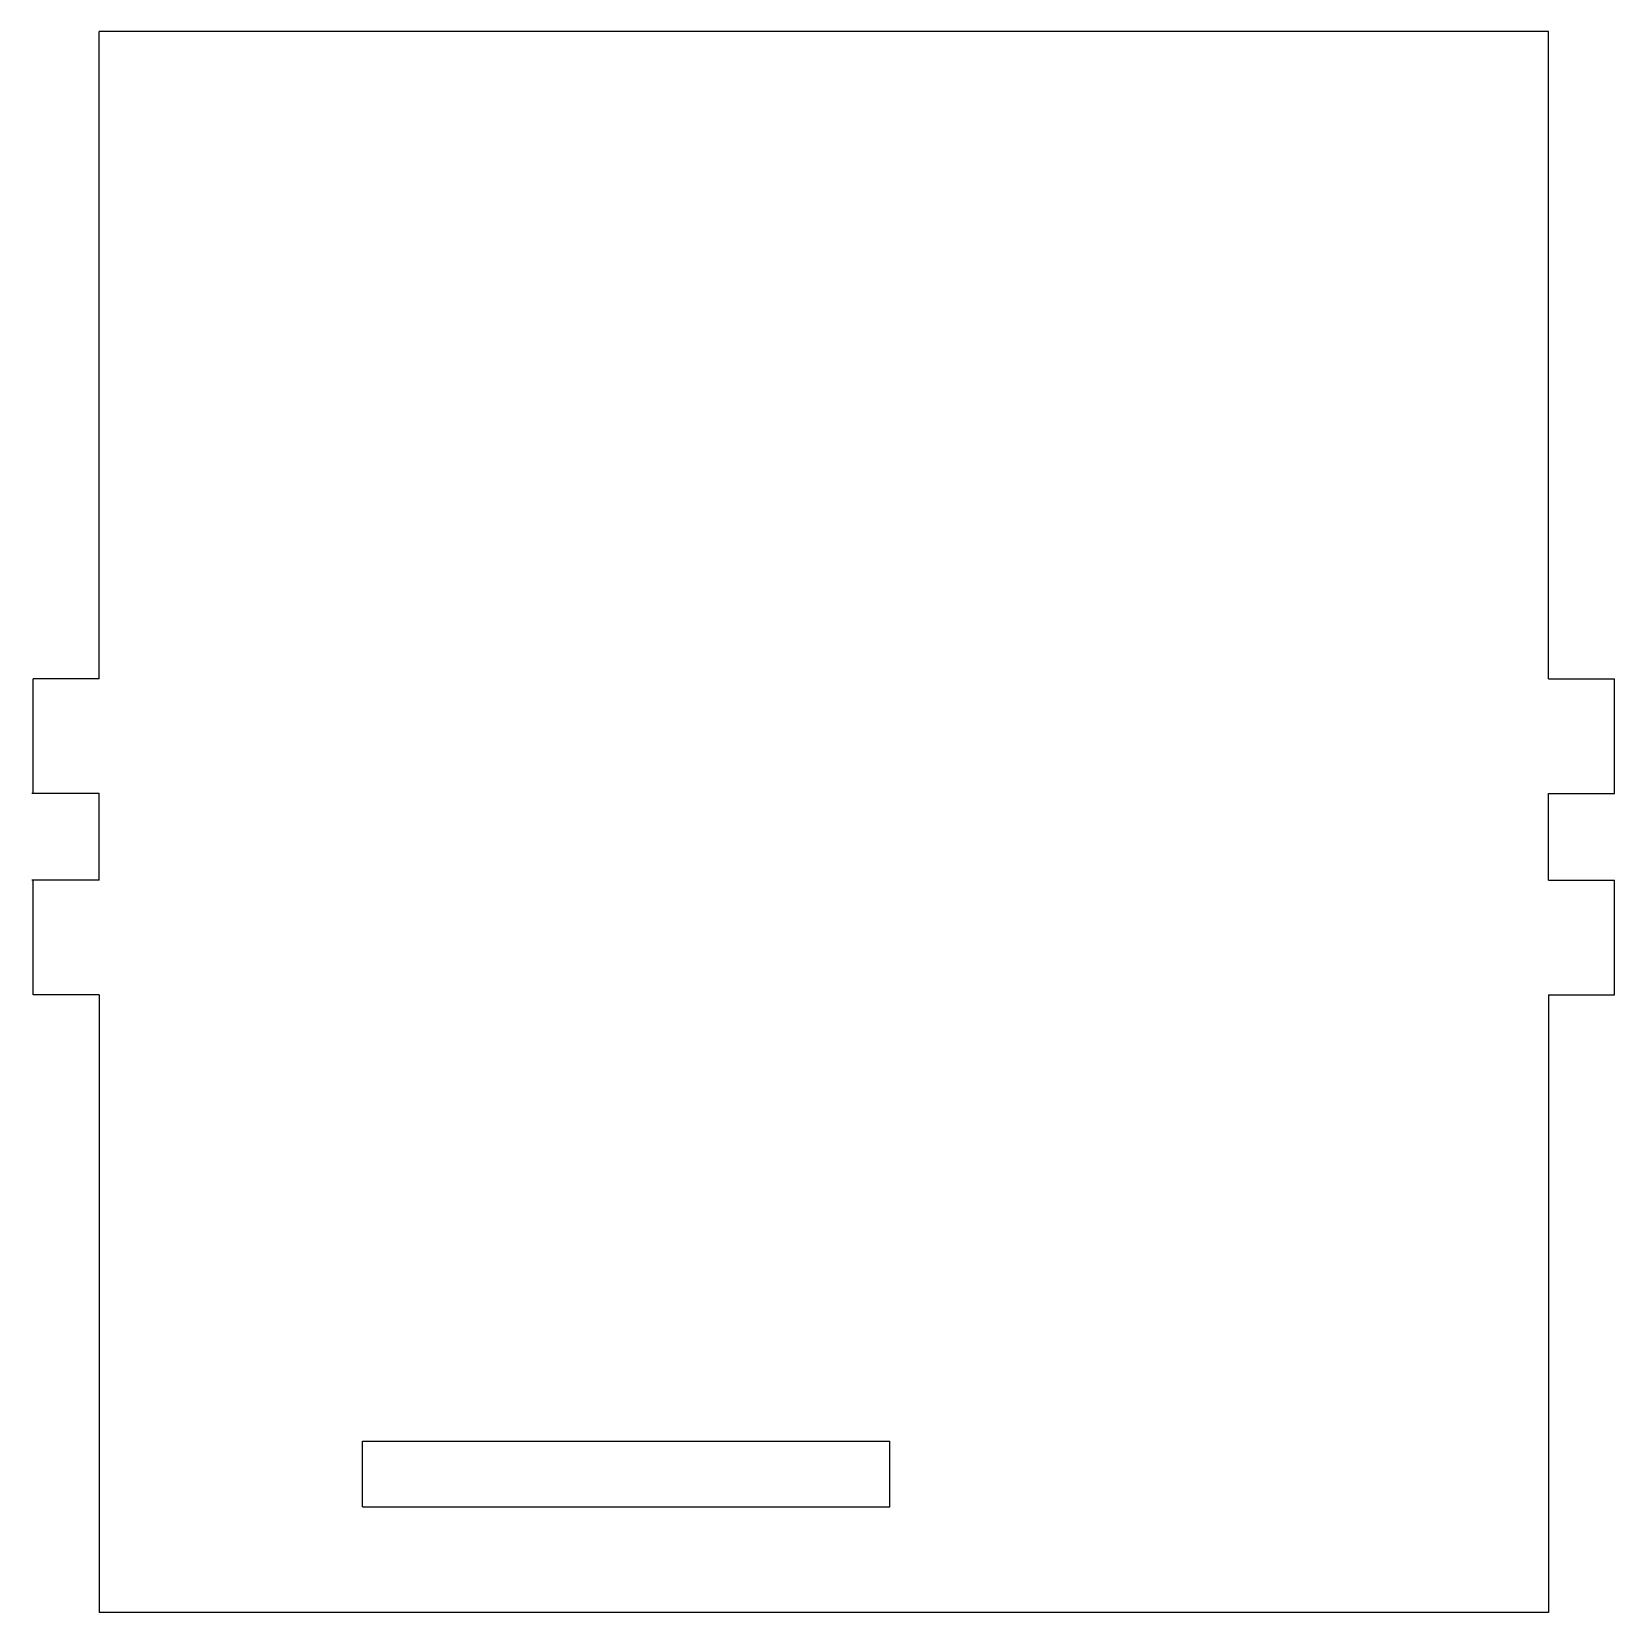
# Model space of a CAD drawing. Extents: x -1.5 to 1.5, y -1.47 to 1.53.
import ezdxf

# ---------------------------------------------------------------- set-up
doc = ezdxf.new("R2010")
doc.units = 0
doc.layers.add('VISIBLE', color=7, linetype='CONTINUOUS')

msp = doc.modelspace()

# ---------------------------------------------------------------- linework, layer by layer
at = {"layer": 'VISIBLE'}
for p, q in [((1.375, 1.5282), (-1.375, 1.5282)), ((-1.375, 0.3), (-1.375, 1.5282)), ((1.375, 0.3), (1.375, 1.5282)), ((-1.375, 0.3), (-1.5, 0.3)), ((-1.5, 0.082), (-1.5, 0.3)), ((1.375, 0.3), (1.5, 0.3)), ((1.5, 0.082), (1.5, 0.3)), ((-1.375, 0.082), (-1.503, 0.082)), ((-1.375, -0.082), (-1.375, 0.082)), ((-1.375, -0.082), (-1.375, 0.082)), ((1.375, -0.082), (1.375, 0.082)), ((1.375, 0.082), (1.5, 0.082)), ((1.375, -0.082), (1.375, 0.082)), ((-1.375, -0.082), (-1.503, -0.082)), ((-1.5, -0.3), (-1.5, -0.082)), ((1.375, -0.082), (1.5, -0.082)), ((1.5, -0.3), (1.5, -0.082)), ((-1.375, -0.3), (-1.5, -0.3)), ((-1.375, -0.3), (-1.375, -1.4718)), ((1.375, -0.3), (1.5, -0.3)), ((1.375, -0.3), (1.375, -1.4718)), ((-0.875, -1.1468), (0.125, -1.1468)), ((-0.875, -1.2718), (-0.875, -1.1468)), ((0.125, -1.2718), (0.125, -1.1468)), ((-0.875, -1.2718), (0.125, -1.2718)), ((1.375, -1.4718), (-1.375, -1.4718))]:
    msp.add_line(p, q, dxfattribs=at)

doc.saveas('drawing.dxf')
